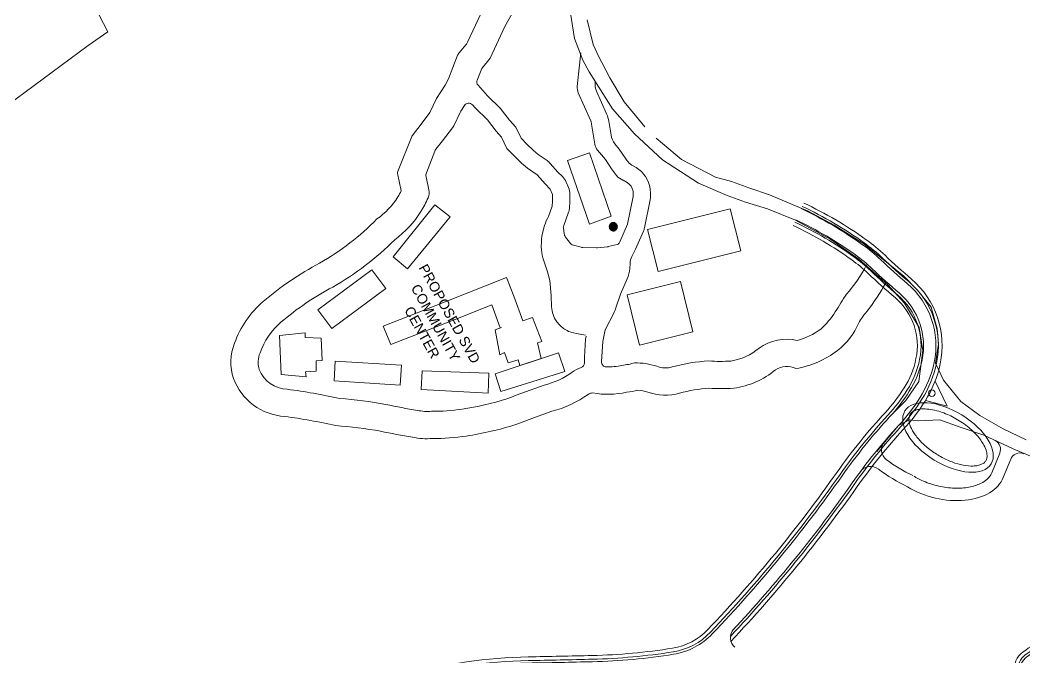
# Model space of a CAD drawing. Header units: millimetres. Extents: x -616979 to 2364082, y 43054 to 1637649.
# Drawn here: x 1093018 to 1484477, y 806998 to 1055457 of the extents above; entities that cross this region are included whole.
import ezdxf

# ---------------------------------------------------------------- set-up
doc = ezdxf.new("R2010")
doc.units = ezdxf.units.MM
doc.styles.get("Standard").update_dxf_attribs({"font": 'arial.ttf'})

# ---------------------------------------------------------------- blocks, each defined once
blk = doc.blocks.new('BRANCHP')
for p, q in [((0, 0), (0.03, 0.06)), ((0, 0), (0.06, 0.03)), ((0, 0), (0.06, 0.01)), ((0.03, 0.06), (0.16, 0.09)), ((0.06, 0.03), (0.22, 0.06)), ((0.06, 0.01), (0.11, 0.01)), ((0.11, 0.01), (0.17, 0.02)), ((0.16, 0.09), (0.22, 0.1)), ((0.17, 0.02), (0.22, 0.02)), ((0.22, 0.1), (0.41, 0.19)), ((0.22, 0.06), (0.31, 0.06)), ((0.22, 0.02), (0.27, 0.01)), ((0.27, 0.01), (0.31, 0.01)), ((0.31, 0.06), (0.41, 0.09)), ((0.31, 0.01), (0.37, 0.03)), ((0.37, 0.03), (0.42, 0.04)), ((0.41, 0.19), (0.47, 0.19)), ((0.41, 0.09), (0.5, 0.12)), ((0.42, 0.04), (0.46, 0.03)), ((0.45, 0.24), (0.43, 0.25)), ((0.46, 0.19), (0.45, 0.24)), ((0.47, 0.19), (0.46, 0.19)), ((0.46, 0.03), (0.5, 0.01)), ((0.49, 0.17), (0.47, 0.19)), ((0.47, 0.07), (0.47, 0.09)), ((0.47, 0.09), (0.49, 0.09)), ((0.51, 0.05), (0.47, 0.07)), ((0.48, 0.15), (0.49, 0.17)), ((0.5, 0.12), (0.48, 0.15)), ((0.49, 0.09), (0.5, 0.12)), ((0.5, 0), (0.51, 0.02)), ((0.51, 0.02), (0.51, 0.05))]:
    blk.add_line(p, q)
blk = doc.blocks.new('cg_t13')
at = {"xscale": 0.006429754146816001, "yscale": 0.006429754146816001, "zscale": 0.006429754146816001}
for rotation in [150, 180, 120, 210, 90, 240, 59.99999999999999, 30, 330.0000000000001, 300.0000000000001, 270]:
    blk.add_blockref('BRANCHP', (0, 0), dxfattribs=dict(at, rotation=rotation))
blk.add_blockref('BRANCHP', (0, 0), dxfattribs=at)

msp = doc.modelspace()

# ---------------------------------------------------------------- linework, layer by layer
at = {"lineweight": 5}
for p, q in [((1127239.042, 1050942.121), (1103800.405, 1096526.171)), ((1309012.855, 1048234.218), (1307451.661, 1058204.177)), ((1316304.457, 1045970.357), (1313968.532, 1055535.805)), ((1127239.042, 1050942.121), (1119567.559, 1045595.67)), ((1081350.297, 1017375.366), (1119567.559, 1045595.67)), ((1312264.135, 1039809.819), (1309012.855, 1048234.218)), ((1318465.292, 1041118.754), (1316304.457, 1045970.357)), ((1314737.207, 1035329.393), (1312264.135, 1039809.819)), ((1319643.669, 1038879.192), (1318465.292, 1041118.754)), ((1322739.827, 1033010.238), (1319643.669, 1038879.192)), ((1323805.584, 1020851.65, 107229.563), (1314737.207, 1035329.393)), ((1328333.882, 1023660.242), (1322739.827, 1033010.238)), ((1336367.412, 1013924.315), (1328333.882, 1023660.242)), ((1332388.892, 1011206.54), (1323805.584, 1020851.65, 107229.563)), ((1343243.23, 1001034.682), (1332388.892, 1011206.54)), ((1350732.223, 1001138.595), (1340761.312, 1009515.034, 106263.531)), ((1357354.481, 991901.446), (1343243.23, 1001034.682)), ((1363905.981, 994262.281), (1350732.223, 1001138.595)), ((1368539.192, 987090.042), (1357354.481, 991901.446)), ((1370125.544, 992628.188), (1363905.981, 994262.281)), ((1377278.346, 990005.649), (1370125.544, 992628.188)), ((1375621.769, 984501.184), (1368539.192, 987090.042)), ((1384976.976, 987335.281), (1377278.346, 990005.649)), ((1399987.348, 981046.551), (1384976.976, 987335.281)), ((1384168.308, 981891.928), (1375621.769, 984501.184)), ((1395049.202, 977533.211), (1384168.308, 981891.928)), ((1410118.771, 975529.684), (1399987.348, 981046.551)), ((1408924.083, 969932.599), (1395049.202, 977533.211)), ((1421786.122, 968322.04, 103365.435), (1410118.771, 975529.684)), ((1419717.568, 962352.036), (1408924.083, 969932.599)), ((1437278.177, 955753.155), (1421786.122, 968322.04, 103365.435)), ((1431057.057, 952302.313), (1419717.568, 962352.036)), ((1442697.664, 950303.47), (1437278.177, 955753.155)), ((1437567.09, 945168.185, 102399.402), (1431057.057, 952302.313)), ((1447987.813, 943691.904), (1442697.664, 950303.47)), ((1276752.7, 944530.622, 110127.659), (1280094.655, 935543.341)), ((1443283.784, 935720.792), (1437567.09, 945168.185, 102399.402)), ((1450346.333, 935170.231), (1447987.813, 943691.904)), ((1444754.873, 926732.247), (1443283.784, 935720.792)), ((1450346.333, 935170.231), (1450835.171, 929220.867)), ((1450835.171, 929220.867), (1449628.193, 921859.188)), ((1444754.873, 926732.247), (1443116.827, 914654.682)), ((1449628.193, 921859.188), (1452790.488, 915247.29)), ((1438043.764, 907302.019), (1443116.827, 914654.682)), ((1449470.906, 914739.872), (1454202.165, 905112.06)), ((1452790.488, 915247.29), (1459573.212, 906820.75)), ((1431908.158, 901011.775), (1438043.764, 907302.019)), ((1454202.165, 905112.06), (1445757.53, 907284.669)), ((1459573.212, 906820.75), (1466900.45, 901468.853)), ((1466900.45, 901468.853), (1475955.737, 896208.571)), ((1426846.229, 887457.398), (1435221.143, 897469.38)), ((1435221.143, 897469.38), (1439546.11, 899693.956)), ((1439546.11, 899693.956), (1443103.682, 899409.917)), ((1443103.682, 899409.917), (1451361.41, 899719.358)), ((1451361.41, 899719.358), (1459227.863, 896896.452)), ((1459227.863, 896896.452), (1468418.013, 893743.726)), ((1468418.013, 893743.726), (1479860.24, 888450.148)), ((1475955.737, 896208.571), (1484984.765, 891971.11)), ((1479860.24, 888450.148), (1490692.724, 883916.51))]:
    msp.add_line(p, q, dxfattribs=at)
for points, elevation in [([(1272452.191, 1057853.419), (1267364.463, 1046922.425, -0.0640237057), (1266706.438, 1045880.958), (1264091.75, 1042721.728, 0.0798361244), (1263314.226, 1041400.866), (1259878.253, 1032612.518), (1258587.613, 1030108.518), (1255296.311, 1024902.384), (1252691.416, 1019436.838), (1249258.184, 1014949.927), (1245767.108, 1010334.627, 0.0656936147), (1245642.309, 1010114.828), (1240287.317, 996907.302, 0.1506210745), (1240140.326, 995206.317), (1241499.565, 988915.42, -0.0240947932), (1240173.029, 986561.59, -0.0987086995), (1232046.491, 977979.807, -0.0676379788), (1209711.455, 960786.394, 0.055140314), (1187746.6, 945838.214, 0.1305882034), (1176560.878, 929581.929, 0.1766420048), (1176144.946, 915840.613, 0.2956353827), (1196150.545, 901042.78, -0.0238454009), (1215961.899, 897484.058, -0.030348258), (1233464.017, 895287.31, 0.0128294125), (1245839.416, 892993.56, 0.0727450584), (1253726.473, 892461.213, 0.0412802797), (1266818.422, 893436.312, 0.0404837127), (1286178.668, 897893.852, -0.0130498766), (1300194.297, 903050.762, 0.0930303449), (1314310.338, 909645.726, -0.1729061807), (1316183.555, 910207.946, 0.0965602119), (1329285.397, 910476.628, 0.0288551232), (1333697.36, 911290.619, -0.0560495397), (1337554.507, 910562.396, 0.1581312834), (1349970.906, 910110.206, -0.0523529231), (1361302.82, 912032.372, 0.0360444661), (1371017.391, 912084.863, 0.1421147631), (1387327.619, 919231.077, -0.2568476722), (1395239.682, 919707.945, 0.1220010705), (1411513.635, 926737.284, 0.123611858), (1419750.66, 937494.476, -0.0460489659), (1422883.599, 941929.812, 0.0375477548), (1430410.433, 953361.105, -0.0715175067)], 110127.659), ([(1284733.957, 1057983.633), (1281908.71, 1052988.193), (1276159.816, 1040636.682), (1272871.906, 1036664.023), (1271089.425, 1032104.886, 0.2824107952), (1271446.904, 1030115.418), (1275149.379, 1025963.798), (1280110.46, 1021096.176), (1283718.919, 1016479.44), (1286171.144, 1013686.799), (1288289.072, 1009404.008), (1290493.794, 1007136.33), (1292974.337, 1004702.522), (1294846.407, 1003105.421), (1298319.002, 1000700.23, -0.0621916858), (1299567.74, 999582.759), (1302457.21, 996265.568), (1304271.374, 994500.336, -0.0983529174), (1305765.624, 992330.163), (1306667.431, 990237.665, -0.0994386884), (1307219.229, 987632.081), (1307251.534, 984545.58), (1307115.527, 982509.612, -0.0697012141), (1306731.971, 980673.009), (1304707.117, 975039.618, 0.1218577737), (1304659.624, 974578.071), (1304987.937, 972248.014, 0.121528345), (1305505.273, 970959.706), (1306994.341, 968890.247, 0.1718444766), (1308583.956, 967787.005), (1311539.557, 966980.639, 0.0592011697), (1312215.958, 966879.739), (1317579.793, 966719.766, 0.034675212), (1317980.966, 966735.623), (1321848.397, 967158.184, 0.0274815935), (1322162.474, 967210.088), (1325686.267, 967993.373, 0.2282420397), (1326344.62, 968512.309), (1326624.748, 969085.652), (1329644.608, 975908.148), (1331806.042, 986754.344, 0.0843697144), (1331851.942, 988372.249), (1331797.962, 988755.363, 0.2259071965), (1329507.129, 992219.081), (1327978.619, 993139.699), (1327896.482, 993163.746, -0.1599953307), (1325412.466, 994870.849), (1323433.708, 997466.296), (1321018.415, 1001205.514), (1318004.622, 1004798.403, -0.135841816), (1316935.179, 1007143.016), (1315687.209, 1014980.418, 0.0647186194), (1315334.529, 1016174.618), (1310471.476, 1027169.873, -0.1311195903), (1310085.346, 1029630.255), (1311467.1, 1042731.076)], 110127.659), ([(1422764.16, 960106.641, -0.0724198935), (1414935.965, 948729.894, 0.0026078597), (1410614.856, 941796.063, -0.06450433), (1404948.869, 935095.524, -0.0977386127), (1395796.617, 930680.149, 0.2104352687), (1380895.232, 927710.936, -0.1448299384), (1369896.997, 922657.004, -0.0375113873), (1361380.239, 922680.728, 0.0553399247), (1347080.479, 920335.937, -0.1638348134), (1341018.849, 920612.079, 0.0771482598), (1332477.842, 921965.703, -0.0450628999), (1327490.701, 920965.183, -0.0652176132), (1321387.55, 920338.044, -0.426024425), (1319513.76, 922400.657), (1320051.531, 930295.756), (1320934.65, 934798.47), (1324414.251, 941549.331, 0.0411275488), (1325144.594, 943307.52), (1326869.259, 948663.95), (1329547.529, 954626.318, 0.0911404682), (1330545.472, 958697.107), (1330666.745, 960763.277, -0.099286338), (1331341.551, 963335.609), (1332756.609, 966231.836), (1335828.157, 973171.106, 0.0550572553), (1336276.431, 974586.555), (1338437.865, 985432.752, 0.0843697144), (1338548.026, 989315.724), (1338494.045, 989698.838, 0.2259071965), (1332996.047, 998011.761), (1331374.865, 998988.194, -0.0946061544), (1329486.169, 1000681.003), (1328971.042, 1001356.671), (1326470.07, 1005228.531), (1324732.065, 1007300.492, -0.135841816), (1323234.846, 1010582.95), (1322365.302, 1016043.789, 0.0647186194), (1321518.871, 1018909.87), (1317594.18, 1027783.507, -0.1311195903), (1317053.598, 1031228.042), (1317089.996, 1031573.145)], 110127.659), ([(1313615.738, 932339.581), (1313333.851, 931179.752), (1312852.931, 924119.298), (1312848.552, 921894.869, -0.3180096115), (1311555.784, 920075.44, 0.072720227), (1308085.446, 918258.025, -0.0956733276), (1297194.553, 913253.694, 0.0130827147), (1282614.459, 907912.026, -0.0398013683), (1265217.889, 903941.637, -0.0433034456), (1253316.007, 903093.066, -0.082956211), (1247828.402, 903437.399, -0.0133043874), (1235549.946, 905707.651, 0.0291696359), (1217504.485, 908030.802, 0.0233587625), (1197109.847, 911633.763, -0.2975034413), (1186171.918, 919371.542, -0.1758812986), (1186496.196, 925803.754, -0.1325850925), (1194654.837, 937763.832, -0.0555273927), (1214838.301, 951476.906, 0.066116776), (1238978.515, 969881.787, 0.092652443), (1249168.472, 980904.613, 0.0388443087), (1251959.162, 986216.577, 0.1559646068), (1252267.36, 989395.683), (1251193.83, 994364.249, -0.1465414042), (1251323.778, 996022.215), (1254580.773, 1004438.717, -0.0789492633), (1255038.063, 1005224.942), (1257596.576, 1008360.682), (1261498.986, 1013460.765, 0.0521425714), (1262023.226, 1014317.846), (1264492.741, 1019499.34, -0.0297594188), (1264770.296, 1020002.301), (1266153.239, 1022189.82, -0.4984290992), (1269228.268, 1022443.339), (1270252.573, 1021294.776), (1275056.741, 1016581.111), (1278510.088, 1012162.829), (1280503.519, 1009892.67), (1282699.082, 1005452.89), (1285700.942, 1002365.313), (1288406.417, 999710.81), (1290716.399, 997740.117), (1294468.701, 995141.196), (1297541.433, 991613.614), (1299555.568, 989653.806), (1300457.375, 987561.308), (1300486.948, 984735.84), (1300368.34, 982960.34), (1298934.464, 978971.122), (1298456.033, 978116.242, 0.0704354489), (1297086.418, 974580.663), (1296449.76, 971848.554, 0.0549063566), (1296097.482, 968908.197), (1296080.178, 967093.78, 0.0797024311), (1296718.463, 962857.082), (1298462.789, 957385.284), (1299396.13, 954014.559), (1299966.236, 948183.265, 0.0281917147), (1299949.182, 947421.506), (1300049.223, 944478.844, 0.1125280054), (1301583.578, 938666.559), (1302139.359, 937917.471, 0.0771762435), (1305094.489, 935003.271), (1306106.753, 934487.965, 0.0694464352), (1308631.362, 933617.011), (1309779.629, 933391.969), (1313242.17, 932776.952)], 110127.659), ([(1369731.23, 815349.16, 0.0351649881), (1417987.643, 874581.527, -0.0330079585), (1436049.329, 896947.481, 0.0454538718), (1444344.204, 907758.075, 0.088994074), (1450080.805, 921869.725, 0.2747306077), (1439346.021, 953452.656, -0.0131819969), (1428994.036, 962778.263, 0.0340467442), (1421820.572, 968717.873, 0.0464613936), (1397672.178, 982888.172)], 7759.728), ([(1369923.546, 813439.208, 0.0357437207), (1419172.576, 873747.455, -0.0330079585), (1437114.191, 895964.725, 0.0454538718), (1445569.114, 906983.908, 0.088994074), (1451498.443, 921569.656, 0.2747306077), (1440287.174, 954554.46, -0.0131819969), (1429991.947, 963828.937, 0.0340467442), (1422666.658, 969894.257, 0.0464613936), (1398286.501, 984200.554)], 7759.728), ([(1370693.224, 817792.942, 0.0340399725), (1417197.688, 875137.574, -0.0330079585), (1435339.42, 897602.651, 0.0454538718), (1443527.597, 908274.186, 0.088994074), (1449135.712, 922069.772, 0.2747306077), (1438718.586, 952718.121, -0.0131819969), (1428328.763, 962077.814, 0.0340467442), (1421256.514, 967933.618, 0.0464613936), (1397262.629, 982013.25)], 7759.728), ([(1243441.074, 800362.896, -0.064048511), (1290948.419, 807412.955, 0.0017381473), (1315933.153, 807930.627, 0.0334140992), (1347170.998, 810781.025, 0.1643227702), (1360951.792, 818017.472, 0.0370645561), (1411273.026, 879307.933, -0.0330079585), (1430015.11, 902516.431, 0.0454538718), (1437403.043, 912145.02, 0.088994074), (1442047.52, 923570.12, 0.2747306077), (1434012.821, 947209.101, -0.0131819969), (1423339.209, 956824.447, 0.0340467442), (1417026.081, 962051.701, 0.0464613936), (1394191.013, 975451.339, 0.0464613936)], 7759.728), ([(1243834.902, 798968.392, -0.0640464105), (1290974.969, 805964.149, 0.0017380382), (1315968.206, 806482.003, 0.0334140992), (1347398.71, 809349.98, 0.1643227702), (1362000.588, 817017.588, 0.0370645561), (1412457.958, 878473.861, -0.0330079585), (1431079.972, 901533.675, 0.0454538718), (1438627.954, 911370.854, 0.088994074), (1443465.159, 923270.05, 0.2747306077), (1434953.974, 948310.905, -0.0131819969), (1424337.12, 957875.12, 0.0340467442), (1417872.167, 963228.084, 0.0464613936), (1394805.336, 976763.721, 0.0464613936)], 7759.728), ([(1244097.455, 798038.723, -0.0640449968), (1290992.672, 804998.279, 0.0017379652), (1315991.575, 805516.254, 0.0334140992), (1347550.517, 808395.951, 0.1643227702), (1362699.785, 816350.999, 0.0370645561), (1413247.913, 877917.813, -0.0330079585), (1431789.88, 900878.504, 0.0454538718), (1439444.561, 910854.742, 0.088994074), (1444410.251, 923070.004, 0.2747306077), (1435581.409, 949045.441, -0.0131819969), (1425002.393, 958575.569, 0.0340467442), (1418436.225, 964012.34, 0.0464613936), (1395214.885, 977638.643, 0.0464613936)], 7759.728), ([(1392183.566, 672335.246), (1392217.54, 737435.956, -0.2974702053), (1405085.113, 757127.975, -0.0407942234), (1418179.741, 761645.338, 0.0173315472), (1436829.762, 767115.628), (1448035.616, 770400.648, -0.0167363585), (1457343.058, 772368.384, 0.1630159344), (1475364.425, 782168.312, 0.1560404343), (1480247.637, 792542.08, 0.0605081616), (1480333.105, 801535.683, -0.2685646151), (1483762.333, 809353.247, -0.0634123954), (1492420.688, 814151.155, -0.0770991182), (1501879.619, 816320.693, -0.0784261049), (1510955.395, 815547.741, 0.0024542613), (1515615.25, 814424.251, 0.0446264454), (1520266.408, 813757.021, 0.1227205268), (1532400.707, 816102.407, 0.0400778369), (1544741.117, 823090.659, 0.0970328431), (1549479.624, 827861.866, -0.0202580651), (1551609.719, 830789.429, -0.3590551751), (1569344.254, 834603.497), (1609735.116, 814619.027, 0.5035876385), (1625117.321, 828318.806, 0.0124991234), (1620867.754, 894311.83)], 1029.061), ([(1393632.343, 671815.619), (1393666.588, 737435.2, -0.2974702053), (1405667.68, 755801.191, -0.0407942234), (1418539.156, 760241.571, 0.0173091431), (1437261.571, 765732.185), (1448413.034, 769001.26, -0.0166806735), (1457595.174, 770941.437, 0.1630159344), (1476425.131, 781181.072, 0.1560404343), (1481684.388, 792353.7, 0.0605081616), (1481773.177, 801696.724, -0.2685646151), (1484619.153, 808184.659, -0.0634123954), (1492957.306, 812805.13, -0.0770991182), (1501983.239, 814875.354, -0.0784261049), (1510608.851, 814140.742, 0.0024542613), (1515282.535, 813013.917, 0.0446264454), (1520189.226, 812310.03, 0.1227205268), (1533011.55, 814788.401, 0.0400778369), (1545553.773, 821890.938, 0.0970328431), (1550684.906, 827057.48, -0.0202580651), (1552745.945, 829890.135, -0.3593370166), (1568689.557, 833310.712), (1609253.872, 813240.421, 0.506938329), (1626563.849, 828411.374, 0.0124923926), (1622311.028, 894441.061)], 1029.061), ([(1394597.209, 669580.123), (1394632.62, 737434.695, -0.2974702053), (1406056.058, 754916.668, -0.0407942234), (1418778.765, 759305.726, 0.0172943028), (1437549.409, 764809.879), (1448664.56, 768068.309, -0.0166430699), (1457763.252, 769990.139, 0.1630159344), (1477132.269, 780522.912, 0.1560404343), (1482642.222, 792228.113, 0.0605081616), (1482733.225, 801804.085, -0.2685646151), (1485190.367, 807405.6, -0.0634123954), (1493315.051, 811907.781, -0.0770991182), (1502052.319, 813911.795, -0.0784261049), (1510377.821, 813202.742, 0.0024542613), (1515060.725, 812073.695, 0.0446264453), (1520137.772, 811345.369, 0.1227205268), (1533418.778, 813912.397, 0.0400778369), (1546095.544, 821091.124, 0.0970328431), (1551488.427, 826521.222, -0.0202580651), (1553503.429, 829290.605, -0.3595530411), (1568252.708, 832449.045), (1608928.457, 812323.619, 0.5089041955), (1627528.239, 828472.098, 0.0124881), (1623273.21, 894527.216, 0.0124881)], 1029.061)]:
    msp.add_lwpolyline(points, format="xyb", dxfattribs=dict(at, elevation=elevation))
at = {"lineweight": 5, "elevation": 110127.659}
for points in [[(1306337.198, 1000786.678), (1314806.768, 976016.845), (1323335.963, 979026.276), (1314885.676, 1003739.713)], [(1254545.097, 983550.581), (1238342.65, 963175.751), (1243975.364, 958623.557), (1260578.774, 978759.748)], [(1230107.621, 958115.54), (1209065.289, 942543.177), (1214516.113, 935325.674), (1235510.536, 950862.582)], [(1210287.143, 931548.416), (1210700.639, 922852.256), (1208367.588, 922741.321), (1208403.168, 918751.346), (1204249.18, 918472.076), (1204509.438, 916464.673), (1194662.596, 917358.202), (1194034.093, 932597.062), (1204018.91, 933588.344), (1204020.251, 931794.606)], [(1302812.575, 925863.754), (1278099.8, 917682.571), (1280321.588, 910789.561), (1305239.274, 918551.541)], [(1241650.384, 921025.653), (1215759.956, 922635.287), (1215409.286, 914994.077), (1241124.656, 913233.807)], [(1275655.098, 917880.381), (1249640.528, 918826.503), (1249320.255, 911591.356), (1275380.762, 910180.896)]]:
    msp.add_lwpolyline(points, close=True, dxfattribs=at)
at = {"lineweight": 5}
for points in [[(1337490.777, 973942.3), (1341561.34, 957529.468), (1373758.469, 965514.711), (1369687.906, 981927.543)], [(1329523.091, 948454.022), (1334384.451, 928852.635), (1355120.179, 933995.324), (1350258.82, 953596.711)]]:
    msp.add_lwpolyline(points, close=True, dxfattribs=at)
at = {"lineweight": 5, "elevation": 110127.659}
for points in [[(1285344.888, 947875.27), (1285356.268, 947879.7), (1282516.234, 955154.551), (1258627.782, 945752.754)], [(1285344.888, 947875.27), (1285344.888, 947875.27), (1288914.676, 938337.606)], [(1258627.782, 945752.754), (1258627.782, 945752.754), (1234513.601, 936191.822), (1237447.948, 929127.781), (1261467.816, 938477.903), (1261467.816, 938477.903)], [(1261467.816, 938477.903), (1276752.7, 944530.622)], [(1288914.676, 938337.606), (1292649.161, 939547.887), (1296288.2, 930197.132), (1294560.857, 929713.624), (1296008.478, 923611.253), (1287743.613, 920875.163), (1287009.561, 923092.503), (1283176.035, 921985.596), (1281790.316, 925911.585), (1279926.778, 925121.251), (1278140.255, 934845.809), (1280628.569, 935652.227)]]:
    msp.add_lwpolyline(points, dxfattribs=at)
at = {"lineweight": 5}
for points in [[(1430468.568, 884276.737, -0.4130052748), (1429523.357, 891027.656, -2.179915576)], [(1427376.89, 880559.683, 0.4380757211), (1420342.028, 879490.218, 1.1845051683)], [(1440842.101, 878018.328, -0.0528026317), (1430468.568, 884276.737, -0.0725682731)], [(1438796.381, 873642.773, -0.0541218645), (1427290.769, 880625.526, -0.0685765028)]]:
    msp.add_lwpolyline(points, format="xyb", dxfattribs=at)
for points in [[(1471556.764, 879138.828), (1474679.608, 886782.79)], [(1476028.171, 877312.091), (1478930.985, 884417.473)]]:
    msp.add_lwpolyline(points, dxfattribs=at)
msp.add_circle((1448242.227, 910154.277), 1285.416, dxfattribs=at)
for centre, radius, start, end in [((1471102.482, 888244.179), 3864.128, 337.77814925, 62.14191401), ((1482508.111, 882956.083), 3864.128, 67.77814925, 157.77814925), ((1374537.409, 814868.444, 87908.921), 4830.16, 137.10240645, 230.46884319)]:
    msp.add_arc(centre, radius, start, end, dxfattribs=at)
at = {"lineweight": 5, "extrusion": (0, 0, -1)}
msp.add_ellipse((1454515.743, 892858.997), major_axis=(16785.744, -10322.292), ratio=0.5228451415, dxfattribs=at)
at = {"lineweight": 5}
msp.add_ellipse((1452859.066, 884042.205), major_axis=(-23497.365, 5651.403), ratio=0.6263220724, start_param=1.0870172822, end_param=3.0671634796, dxfattribs=at)
for points, knots in [([(1469244.26, 883801.784), (1469244.26, 883801.784), (1469078.185, 883531.719), (1468869.767, 883286.322), (1468329.096, 882824.439), (1467995.223, 882608.715), (1467175.052, 882230.058), (1466689.014, 882068.239), (1465572.134, 881830.491), (1464941.838, 881754.778), (1463121.453, 881695.391), (1461831.406, 881802.916), (1459069.387, 882331.576), (1457597.9, 882751.829), (1454613.04, 883879.133), (1453099.844, 884585.817), (1450164.798, 886228.308), (1448743.166, 887163.938), (1446112.582, 889182.987), (1444903.93, 890266.342), (1442801.187, 892479.333), (1441907.668, 893609.021), (1440505.628, 895793.11), (1439998.644, 896847.048), (1439457.449, 898503.488), (1439336.297, 899151.675), (1439276.528, 900280.678), (1439335.677, 900759.473), (1439575.627, 901572.505), (1439753.401, 901910.826), (1440250.478, 902531.092), (1440574.988, 902815.757), (1441445.938, 903327.227), (1441993.404, 903550.462), (1443313.65, 903873.686), (1444084.853, 903972.725), (1445804.31, 904007.421), (1446751.911, 903943.346), (1448765.282, 903639.914), (1449830.897, 903400.803), (1452679.83, 902557.791), (1454508.655, 901819.696), (1458080.708, 899986.68), (1459823.425, 898892.292), (1463008.688, 896482.605), (1464450.489, 895167.48), (1466859.15, 892494.49), (1467824.307, 891136.522), (1468972.72, 888981.518), (1469304.323, 888139.943), (1469697.819, 886626.928), (1469759.682, 885958.393), (1469693.139, 884962.752), (1469606.979, 884592.098), (1469411.575, 884101.911), (1469334.159, 883947.974), (1469244.26, 883801.784)], [0, 0, 0, 0, 0.0836690775, 0.167338155, 0.167338155, 0.3346763101, 0.3346763101, 0.5020144651, 0.5020144651, 0.6693526201, 0.6693526201, 0.9436440057, 0.9436440057, 1.2179353912, 1.2179353912, 1.4922267768, 1.4922267768, 1.7665181623, 1.7665181623, 2.0408095479, 2.0408095479, 2.3151009335, 2.3151009335, 2.589392319, 2.589392319, 2.7951956946, 2.7951956946, 3.0009990702, 3.0009990702, 3.2068024457, 3.2068024457, 3.4126058213, 3.4126058213, 3.6184091969, 3.6184091969, 3.8242125724, 3.8242125724, 4.030015948, 4.030015948, 4.2358193236, 4.2358193236, 4.5654707232, 4.5654707232, 4.8951221228, 4.8951221228, 5.2247735224, 5.2247735224, 5.554424922, 5.554424922, 5.7844995869, 5.7844995869, 6.0145742517, 6.0145742517, 6.1926026277, 6.1926026277, 6.2831853072, 6.2831853072, 6.2831853072, 6.2831853072]), ([(1441337.293, 877750.597), (1442268.33, 877174.7), (1443271.257, 876634.831), (1446140.741, 875301.839), (1448112.025, 874605.711), (1452158.519, 873591.419), (1454233.069, 873273.397), (1458256.771, 873042.335), (1460205.118, 873129.781), (1463752.475, 873669.032), (1465349.508, 874121.473), (1467648.481, 875107.699), (1468475.546, 875584.031), (1469824.091, 876583.456), (1470345.079, 877104.331), (1471083.85, 878078.405), (1471329.386, 878532.294), (1471498.394, 878988.865)], [1.0870172822, 1.0870172822, 1.0870172822, 1.0870172822, 1.2595142349, 1.2595142349, 1.5555172858, 1.5555172858, 1.8515203367, 1.8515203367, 2.1475233876, 2.1475233876, 2.4435264385, 2.4435264385, 2.6586822472, 2.6586822472, 2.873838056, 2.873838056, 3.0671634796, 3.0671634796, 3.0671634796, 3.0671634796])]:
    msp.add_open_spline(points, degree=3, knots=knots, dxfattribs=at)

# ---------------------------------------------------------------- block references
at = {"lineweight": 5, "xscale": 483016.0493695674, "yscale": 483016.0493695674, "zscale": 483016.0493695674, "rotation": 264.3157694017376}
msp.add_blockref('cg_t13', (1324115.044, 974958.34), dxfattribs=at)

# ---------------------------------------------------------------- texts
at = {"lineweight": 5}
msp.add_text('.', height=966.032, rotation=274.12235284, dxfattribs=at).set_placement((1394676.808, 843412.301))
at = {"lineweight": 5, "insert": (1250916.971, 962030.715), "char_height": 3864.12839, "width": 45086.60903, "attachment_point": 1, "rotation": 298.99348644}
msp.add_mtext('\\pi1297.2;PROPOSED SVD\\P\\pi5171.9; COMMUNITY\\P\\pi9980.9;  CENTER', dxfattribs=at)

doc.saveas('drawing.dxf')
